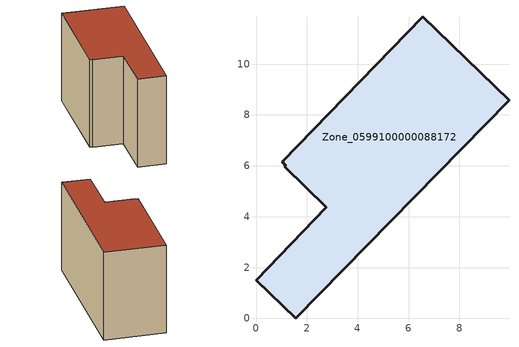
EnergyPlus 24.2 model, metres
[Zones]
Zone_0599100000088172
 floor ground (C_G): 1.18,6.01 1.04,6.16 6.56,11.87 9.95,8.58 1.56,0 0,1.51 2.77,4.37 1.12,5.96 z0
 wall outside (C_F): 9.95,8.58 6.56,11.87 1.04,6.16 1.18,6.01 1.12,5.96 2.77,4.37 0,1.51 1.56,0 9.95,8.58 z0:7.08
 roof outside (C_R): 1.18,6.01 1.12,5.96 2.77,4.37 0,1.51 1.56,0 9.95,8.58 6.56,11.87 1.04,6.16 z7.08
[BUILDING]
Pand.0599100000088172: North Axis=0; Terrain=City; Loads Convergence Tolerance Value=0.04; Temperature Convergence Tolerance Value=0.4; Solar Distribution=FullExterior; Maximum Number of Warmup Days=25; Minimum Number of Warmup Days=1
[Site:Location]
Rotterdam.The.Hague.AP_ZH_NLD Design_Conditions: Latitude=51.96; Longitude=4.45; Time Zone=1; Elevation=-4.5
[SITE:GROUNDTEMPERATURE:BUILDINGSURFACE]
18, 18, 18, 18, 18, 18, 18, 18, 18, 18, 18, 18
[MATERIAL] Thermal Absorptance=0.9; Solar Absorptance=0.7; Visible Absorptance=0.7
Name | Roughness | Thickness | Conductivity | Density | Specific Heat
G.TC.1946 | MediumSmooth | 0.15 | 1 | 540 | 1210
F.TC.1946 | Rough | 0.3 | 0.857143 | 1920 | 840
R.TC.1946 | MediumRough | 0.2 | 0.909091 | 1500 | 1000
[CONSTRUCTION]
C_G: G.TC.1946
C_F: F.TC.1946
C_R: R.TC.1946
[ZONE]
Zone_0599100000088172: Type=1; Multiplier=1; Ceiling Height=Autocalculate; Volume=Autocalculate; Floor Area=autocalculate; Part of Total Floor Area=Yes
[ZONEINFILTRATION:DESIGNFLOWRATE]
Infil_Zone_0599100000088172: Zone or ZoneList or Space or SpaceList=Zone_0599100000088172; Schedule=AlwaysOn; Design Flow Rate Calculation Method=Flow/Area; Flow Rate per Floor Area=0.003; Constant Term Coefficient=1; Temperature Term Coefficient=0; Velocity Term Coefficient=0; Velocity Squared Term Coefficient=0
[HVACTEMPLATE:ZONE:IDEALLOADSAIRSYSTEM]
Zone_0599100000088172: Maximum Heating Supply Air Temperature=50; Minimum Cooling Supply Air Temperature=13; Maximum Heating Supply Air Humidity Ratio=0.0156; Minimum Cooling Supply Air Humidity Ratio=0.0077; Heating Limit=NoLimit; Cooling Limit=NoLimit; Dehumidification Control Type=ConstantSensibleHeatRatio; Cooling Sensible Heat Ratio=0.7; Dehumidification Setpoint=60; Humidification Control Type=None; Humidification Setpoint=30; Outdoor Air Method=None; Outdoor Air Flow Rate per Person=0.00944; Outdoor Air Flow Rate per Zone Floor Area=0; Outdoor Air Flow Rate per Zone=0; Demand Controlled Ventilation Type=None; Outdoor Air Economizer Type=NoEconomizer; Heat Recovery Type=None; Sensible Heat Recovery Effectiveness=0.7; Latent Heat Recovery Effectiveness=0.65
[ZONECONTROL:THERMOSTAT]
ThermostatControl_Zone_0599100000088172: Zone or ZoneList=Zone_0599100000088172; Control Type Schedule=DualSetpointControlType; Control 1=Thermostat_Zone_0599100000088172; Temperature Difference Between Cutout And Setpoint=0
[THERMOSTATSETPOINT:DUALSETPOINT]
Thermostat_Zone_0599100000088172: Heating Setpoint Temperature Schedule=HeatingSetpoint_Zone_0599100000088172; Cooling Setpoint Temperature Schedule=CoolingSetpoint_Zone_0599100000088172
[SCHEDULE:COMPACT]
HeatingSetpoint_Zone_0599100000088172: Through: 12/31, For: AllDays, Until: 24:00, 21
CoolingSetpoint_Zone_0599100000088172: Through: 12/31, For: AllDays, Until: 24:00, 24
DualSetpointControlType: Through: 12/31, For: AllDays, Until: 24:00, 4
AlwaysOn: Through: 12/31, For: AllDays, Until: 24:00, 1
